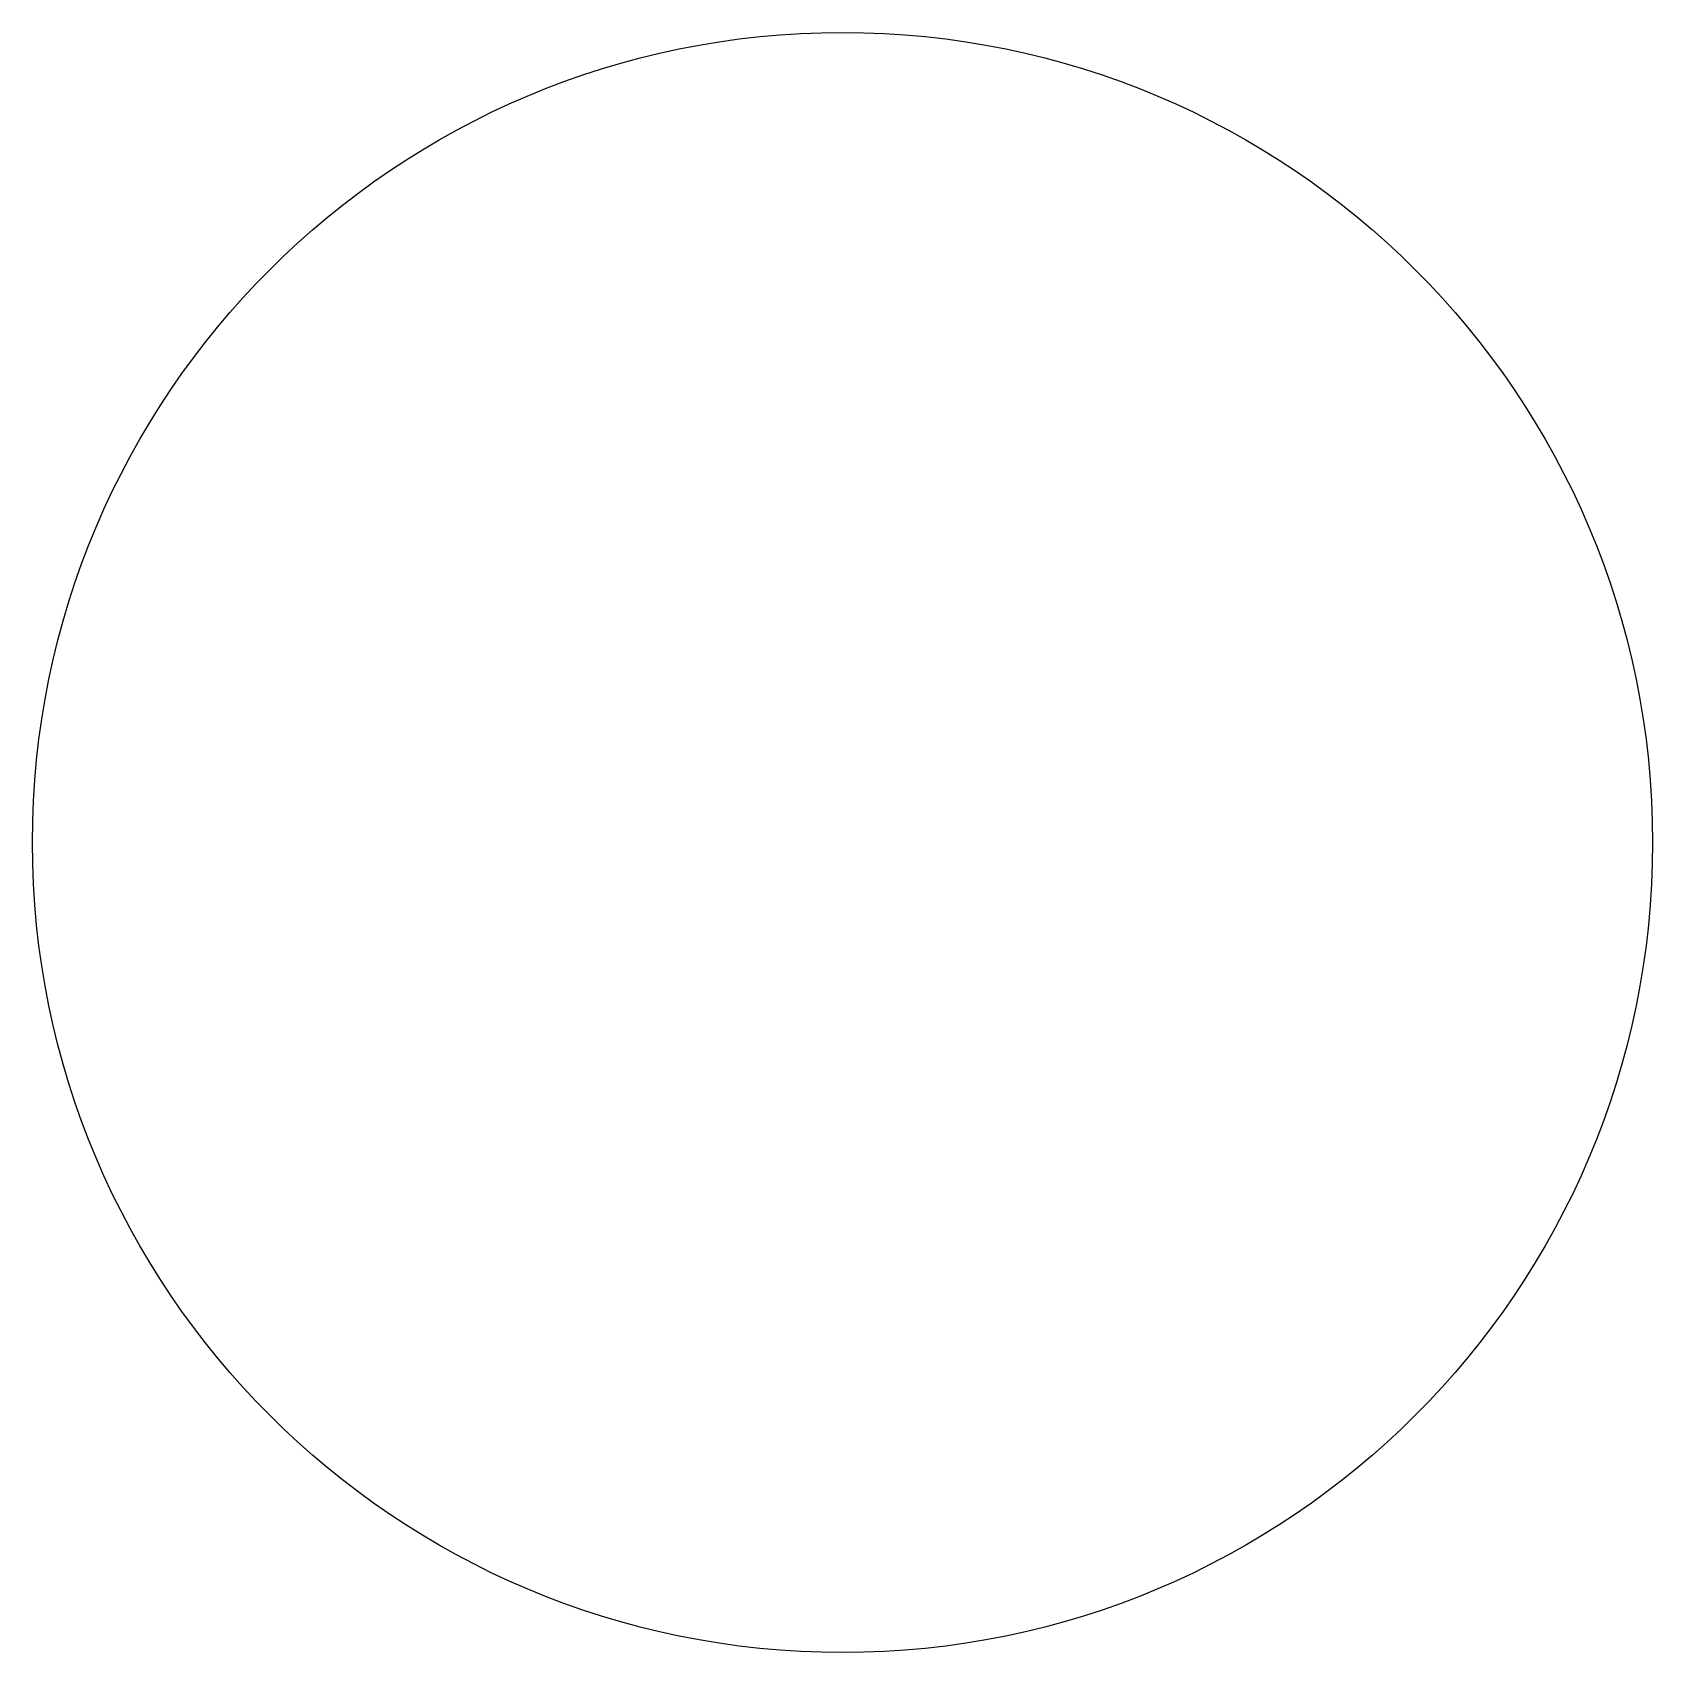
# Model space of a CAD drawing. Header units: millimetres. Extents: x -10.5 to 10.5, y -10.5 to 10.5.
# Drawn here: x -10.01 to 10.01, y -10.01 to 10.01 of the extents above; entities that cross this region are included whole.
import ezdxf

# ---------------------------------------------------------------- set-up
doc = ezdxf.new("R2010")
doc.units = ezdxf.units.MM

msp = doc.modelspace()

# ---------------------------------------------------------------- linework, layer by layer
at = {"color": 7, "linetype": 'Continuous', "lineweight": 25}
msp.add_circle((0, 0), 10.006, dxfattribs=at)

doc.saveas('drawing.dxf')
